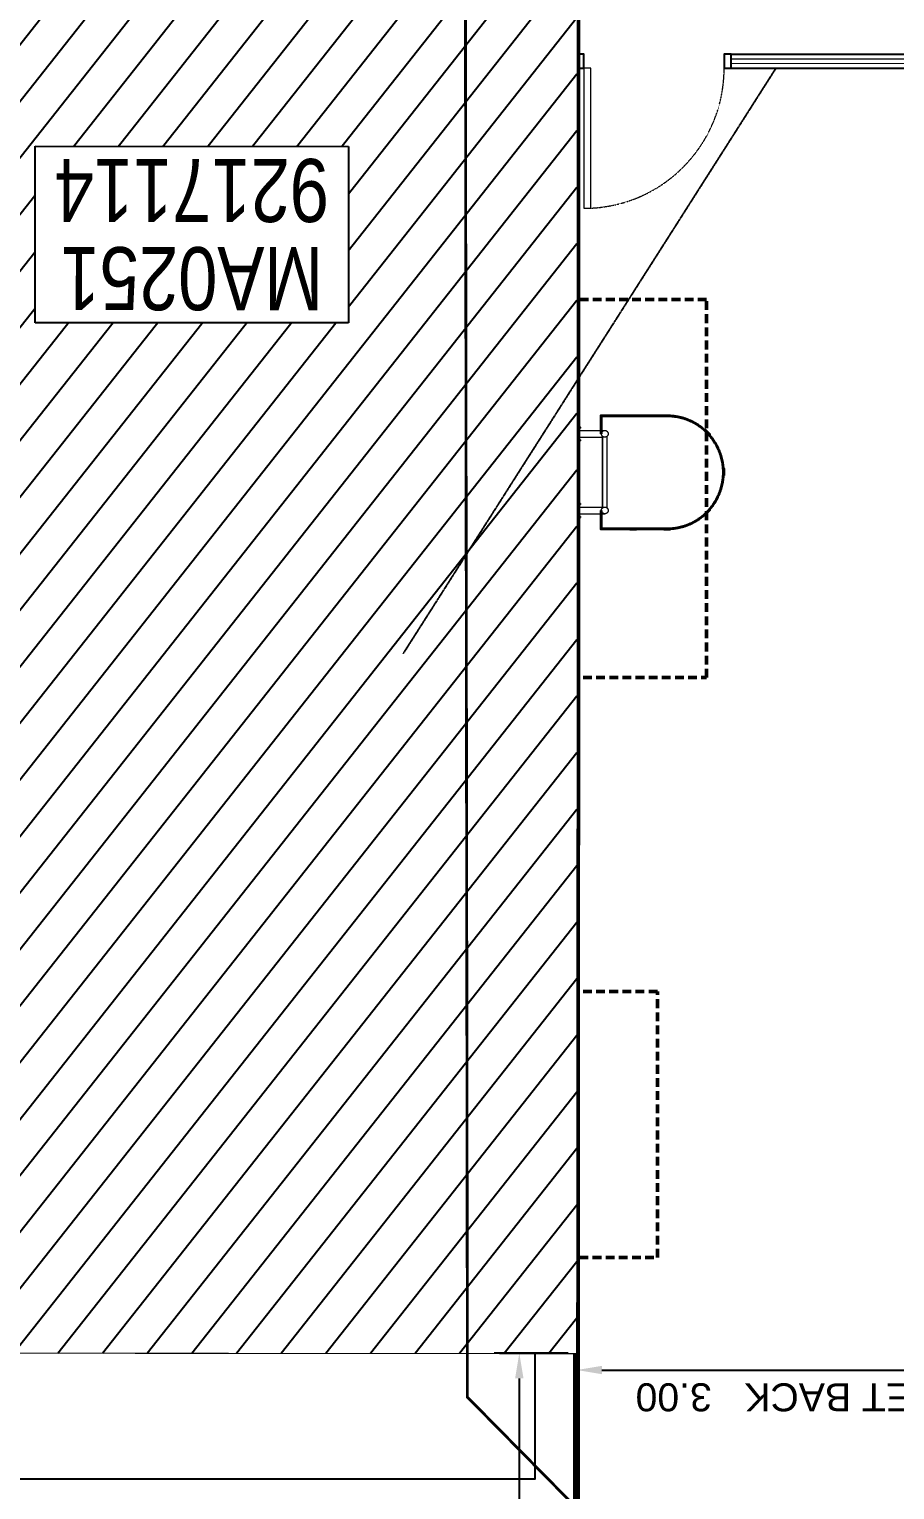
# Model space of a CAD drawing. Header units: centimetres. Extents: x -6122352 to 4157695, y -1694241 to 1947892.
# Drawn here: x 95150 to 101326, y -171514 to -161087 of the extents above; entities that cross this region are included whole.
import ezdxf
from ezdxf.xclip import XClip

# ---------------------------------------------------------------- set-up
doc = ezdxf.new("R2010")
doc.units = ezdxf.units.CM
doc.header["$MEASUREMENT"] = 0
doc.header["$XCLIPFRAME"] = 2
doc.header["$PDMODE"] = 66
doc.header["$PDSIZE"] = 100
for name, pattern in [('2. HG-ST XR COL 3A (5V 7V 9V 11V - GF (4M & 5D-E)$0$HIDDEN', [0.375, 0.25, -0.125]), ('23585-XR-AR-END-GROUND FLOOR$0$XR-END-GROUND FLOOR PLAN$0$HIDDEN2', [0.1875, 0.125, -0.0625]), ('AXIS2', [28.575, 19.05, -3.175, 3.175, -3.175]), ('DASHED2', [0.375, 0.25, -0.125]), ('HIDDEN', [0.375, 0.25, -0.125]), ('XR-AR-END-SETTING OUT PLAN$0$23261-XR-AR-SI-GF$0$HIDDEN', [0.375, 0.25, -0.125]), ('XR-AR-END-SETTING OUT PLAN$0$23585-XR-AR-END-GROUND FLOOR$0$23261-XR-AR-SI-GF$0$HIDDEN', [0.375, 0.25, -0.125]), ('XR-AR-END-SETTING OUT PLAN$0$23585-XR-AR-END-GROUND FLOOR$0$XR-END-GROUND FLOOR PLAN$0$HIDDEN2', [0.1875, 0.125, -0.0625]), ('XR-AR-END-SETTING OUT PLAN$0$23585-XR-AR-END-GROUND FLOOR$0$XR-END-GROUND FLOOR PLAN$0$xf_6a1$0$DASHED', [0.75, 0.5, -0.25]), ('XR-Master Plan MONTE CARLO$0$XREF-ROADS LAYOUT PLAN$0$PROPOSED INTERNAL ROAD - Option 01$0$Future road$0$DASHED2', [0.375, 0.25, -0.125])]:
    doc.linetypes.add(name, pattern=pattern)
for name, color, linetype in [('00-XREF', 7, 'Continuous'), ('23585-XR-AR-BOUNDARY WALLS AND SETBACKS$0$setback', 7, 'XR-AR-END-SETTING OUT PLAN$0$23261-XR-AR-SI-GF$0$HIDDEN'), ('@MI-REF LAYER', 7, 'Continuous'), ('B_TH_4', 7, 'Continuous'), ('G-HATCH-COL-WALL', 7, 'Continuous'), ('XR-AR-END-SETTING OUT PLAN$0$23585-XR-AR-END-GROUND FLOOR$0$A-Flor-Strs', 1, 'Continuous')]:
    doc.layers.add(name, color=color, linetype=linetype)
doc.layers.add('08-Compound Wall-3', color=5, linetype='Continuous', lineweight=25, true_color=0x0000ff)
for name, color, linetype, lineweight in [('23585-XR-AR-END-GROUND FLOOR$0$A-LOVR-PLAN', 251, 'Continuous', 9), ('@ Foundations', 4, 'DASHED2', 50), ('A-ANNO-TEXT', 3, 'Continuous', 25), ('A-FLOR-XREF', 7, 'Continuous', 9), ('A-GRID2', 224, 'AXIS2', 0), ('HARDWARE', 1, 'Continuous', 15), ('XR-AR-END-SETTING OUT PLAN$0$23585-XR-AR-END-GROUND FLOOR$0$A-EQUP-KITN-PLAN', 202, 'Continuous', 9), ('XR-AR-END-SETTING OUT PLAN$0$23585-XR-AR-END-GROUND FLOOR$0$A-FLOR-OVHD', 9, 'XR-AR-END-SETTING OUT PLAN$0$23585-XR-AR-END-GROUND FLOOR$0$23261-XR-AR-SI-GF$0$HIDDEN', 15), ('XR-AR-END-SETTING OUT PLAN$0$23585-XR-AR-END-GROUND FLOOR$0$A-GLAZ-SILL', 8, 'Continuous', 5), ('XR-AR-END-SETTING OUT PLAN$0$23585-XR-AR-END-GROUND FLOOR$0$A-GLAZ-WNDO', 232, 'Continuous', 9), ('XR-AR-END-SETTING OUT PLAN$0$23585-XR-AR-END-GROUND FLOOR$0$A-LOVR-PLAN', 111, 'Continuous', 9), ('XR-AR-END-SETTING OUT PLAN$0$23585-XR-AR-END-GROUND FLOOR$0$A-WALL', 7, 'Continuous', 30), ('XR-AR-END-SETTING OUT PLAN$0$23585-XR-AR-END-GROUND FLOOR$0$S-COLS', 51, 'Continuous', 40), ('XR-AR-END-SETTING OUT PLAN$0$23585-XR-AR-END-GROUND FLOOR$0$S-COLS-PATT', 8, 'Continuous', 5)]:
    doc.layers.add(name, color=color, linetype=linetype, lineweight=lineweight)
doc.styles.get("Standard").update_dxf_attribs({"font": 'arial.ttf'})
doc.styles.add('Xref group 33-41$0$Overall SOP Plan$0$LAC-609-NG10-1-XREF-GRID-125SC$0$GRID-DIM-NO', font='arial.ttf', dxfattribs={"width": 0.8})
doc.dimstyles.new('LEADER', dxfattribs={"dimtxt": 0.18, "dimasz": 0.25, "dimexe": 0.18, "dimexo": 0.0625, "dimgap": 0.09, "dimtad": 0, "dimtih": 1, "dimtoh": 1, "dimdec": 4, "dimzin": 0, "dimdsep": 46, "dimtxsty": 'Standard', "dimblk": 'DOT', "dimcen": 0.09, "dimadec": 0, "dimazin": 0, "dimtfac": 1, "dimtdec": 4, "dimtofl": 0, "dimtmove": 0, "dimatfit": 3, "dimldrblk": 'DOT', "dimfxl": 1, "dimtolj": 1, "dimtzin": 0, "dimarcsym": 0})
doc.dimstyles.get("Standard").update_dxf_attribs({"dimtxt": 5, "dimasz": 0.5, "dimexe": 0.18, "dimexo": 0.0625, "dimgap": 0.09, "dimtad": 0, "dimtih": 1, "dimtoh": 1, "dimdec": 0, "dimzin": 0, "dimdsep": 46, "dimtxsty": 'Standard', "dimcen": 0.09, "dimadec": 0, "dimazin": 0, "dimtfac": 1, "dimtdec": 0, "dimtofl": 0, "dimtmove": 0, "dimatfit": 3, "dimfxl": 1, "dimtolj": 1, "dimtzin": 0, "dimarcsym": 0})

# ---------------------------------------------------------------- blocks, each defined once
blk = doc.blocks.new('23585-XR-AR-BOUNDARY WALLS AND SETBACKS')
at = {"layer": '23585-XR-AR-BOUNDARY WALLS AND SETBACKS$0$setback', "ltscale": 40, "const_width": 0.05}
blk.add_lwpolyline([(496585.271, 2768853.879), (496570.894, 2768867.053), (496566.739, 2768862.519), (496562.686, 2768858.095), (496558.632, 2768853.671), (496554.579, 2768849.247), (496550.525, 2768844.824), (496546.371, 2768840.289), (496560.748, 2768827.116), (496564.903, 2768831.65), (496568.956, 2768836.074), (496573.009, 2768840.497), (496577.063, 2768844.921), (496581.116, 2768849.345), (496585.271, 2768853.879)], dxfattribs=at)
blk = doc.blocks.new('A$C9d9485f6')
at = {"layer": 'A-ANNO-TEXT', "rotation": 312.4881850805905}
blk.add_blockref('23585-XR-AR-BOUNDARY WALLS AND SETBACKS', (-2377088.535, -1504219.252), dxfattribs=at)
blk = doc.blocks.new('XR-AR-END-SETTING OUT PLAN$0$23585-XR-AR-END-GROUND FLOOR$0$XR-END-GROUND FLOOR PLAN$0$A$C69996ABC')
at = {"layer": 'XR-AR-END-SETTING OUT PLAN$0$23585-XR-AR-END-GROUND FLOOR$0$A-GLAZ-SILL'}
blk.add_line((0.25, 1), (0.25, 0.1), dxfattribs=at)
at = {"layer": 'XR-AR-END-SETTING OUT PLAN$0$23585-XR-AR-END-GROUND FLOOR$0$A-GLAZ-WNDO'}
for p, q in [((0, 1), (0, 0.95)), ((0.25, 1), (0, 1)), ((0, 0.95), (0.15, 0.95)), ((0, 0.95), (0, 0.15)), ((0.15, 0.95), (0.15, 1)), ((0.15, 1), (0.15, 0.1)), ((0.15, 0.15), (0, 0.15)), ((0, 0.1), (0, 0.15)), ((0.15, 0.1), (0.15, 0.15)), ((0.25, 0.1), (0, 0.1))]:
    blk.add_line(p, q, dxfattribs=at)
blk.add_lwpolyline([(0, 0.95), (0, 0.15), (0.05, 0.15), (0.05, 0.95)], close=True, dxfattribs=at)
blk.add_lwpolyline([(0.05, 0.1), (0, 0.1)], dxfattribs=at)
blk = doc.blocks.new('XR-AR-END-SETTING OUT PLAN$0$23585-XR-AR-END-GROUND FLOOR$0$XR-END-GROUND FLOOR PLAN$0$A$C45491A9B')
blk.add_lwpolyline([(-50, 0), (0, 0), (0, 1000), (-50, 1000)], close=True)
at = {"color": 8, "linetype": 'XR-AR-END-SETTING OUT PLAN$0$23585-XR-AR-END-GROUND FLOOR$0$XR-END-GROUND FLOOR PLAN$0$HIDDEN2'}
blk.add_arc((0, 0), 1000, 90, 180, dxfattribs=at)
blk = doc.blocks.new('XR-AR-END-SETTING OUT PLAN$0$23585-XR-AR-END-GROUND FLOOR$0$A$C75a8815d')
at = {"layer": 'XR-AR-END-SETTING OUT PLAN$0$23585-XR-AR-END-GROUND FLOOR$0$S-COLS', "color": 252, "lineweight": 30}
for points in [[(0, 13140), (0, 12140), (250, 12140), (250, 13140)], [(0, 8600), (0, 7600), (250, 7600), (250, 8600)]]:
    blk.add_lwpolyline(points, close=True, dxfattribs=at)
blk = doc.blocks.new('23585-XR-AR-END-GROUND FLOOR$0$XR-END-GROUND FLOOR PLAN$0$A$C45491A9B')
blk.add_lwpolyline([(-50, 0), (0, 0), (0, 1000), (-50, 1000)], close=True)
at = {"color": 8, "linetype": '23585-XR-AR-END-GROUND FLOOR$0$XR-END-GROUND FLOOR PLAN$0$HIDDEN2'}
blk.add_arc((0, 0), 1000, 90, 180, dxfattribs=at)
blk = doc.blocks.new('XR-AR-END-SETTING OUT PLAN')
at = {"layer": '08-Compound Wall-3'}
for p, q in [((1900, 10600), (-523, 10600)), ((1900, 10500), (-523, 10500))]:
    blk.add_line(p, q, dxfattribs=at)
for points in [[(1950, 10600), (1900, 10600), (1900, 10500), (1950, 10500)], [(3000, 10600), (2950, 10600), (2950, 10500), (3000, 10500)]]:
    blk.add_lwpolyline(points, close=True, dxfattribs=at)
at = {"layer": '23585-XR-AR-END-GROUND FLOOR$0$A-LOVR-PLAN'}
blk.add_lwpolyline([(1900, 10535), (1900, 10565), (-523, 10565), (-523, 10535)], close=True, dxfattribs=at)
blk.add_lwpolyline([(1900, 10600), (1900, 10500)], dxfattribs=at)
at = {"layer": 'XR-AR-END-SETTING OUT PLAN$0$23585-XR-AR-END-GROUND FLOOR$0$A-EQUP-KITN-PLAN', "color": 8}
for p, q in [((3650, 14100), (5250, 14100)), ((3650, 13850), (3650, 14100)), ((5250, 13850), (5250, 14100)), ((3650, 13750), (5250, 13750)), ((3850, 11100), (3850, 13150)), ((5650, 13150), (3850, 13150)), ((5650, 11100), (3850, 11100))]:
    blk.add_line(p, q, dxfattribs=at)
at = {"layer": 'XR-AR-END-SETTING OUT PLAN$0$23585-XR-AR-END-GROUND FLOOR$0$A-EQUP-KITN-PLAN', "color": 8, "linetype": 'XR-AR-END-SETTING OUT PLAN$0$23585-XR-AR-END-GROUND FLOOR$0$XR-END-GROUND FLOOR PLAN$0$xf_6a1$0$DASHED'}
for p, q in [((3650, 12900), (3650, 13850)), ((3250, 12900), (3650, 12900)), ((5650, 10900), (3850, 10900))]:
    blk.add_line(p, q, dxfattribs=at)
at = {"layer": 'XR-AR-END-SETTING OUT PLAN$0$23585-XR-AR-END-GROUND FLOOR$0$A-FLOR-OVHD', "color": 8, "ltscale": 5}
for p, q in [((5250, 13850), (3650, 13850)), ((5250, 13750), (3650, 13750)), ((5650, 12950), (5650, 11300)), ((5750, 12950), (5750, 11300)), ((3750, 11000), (3250, 10500)), ((3250, 11000), (3750, 10500))]:
    blk.add_line(p, q, dxfattribs=at)
at = {"layer": 'XR-AR-END-SETTING OUT PLAN$0$23585-XR-AR-END-GROUND FLOOR$0$A-Flor-Strs', "color": 8}
for points in [[(3000, 19773), (3000, 20973), (9090, 20973)], [(3300, 19773), (3300, 20673), (9090, 20673)]]:
    blk.add_lwpolyline(points, dxfattribs=at)
at = {"layer": 'XR-AR-END-SETTING OUT PLAN$0$23585-XR-AR-END-GROUND FLOOR$0$A-GLAZ-SILL', "color": 252}
blk.add_line((3550, 19523), (8750, 19523), dxfattribs=at)
at = {"layer": 'XR-AR-END-SETTING OUT PLAN$0$23585-XR-AR-END-GROUND FLOOR$0$A-GLAZ-SILL', "color": 8}
blk.add_line((3250, 17540), (3250, 14850), dxfattribs=at)
at = {"layer": 'XR-AR-END-SETTING OUT PLAN$0$23585-XR-AR-END-GROUND FLOOR$0$A-GLAZ-WNDO', "color": 252}
for p, q in [((6150, 19773), (3550, 19773)), ((3550, 19773), (3550, 19523)), ((3600, 19623), (3600, 19773)), ((4840, 19773), (4840, 19623)), ((4890, 19623), (4890, 19773)), ((6150, 19773), (8750, 19773)), ((3550, 19623), (6150, 19623)), ((8750, 19623), (6150, 19623))]:
    blk.add_line(p, q, dxfattribs=at)
at = {"layer": 'XR-AR-END-SETTING OUT PLAN$0$23585-XR-AR-END-GROUND FLOOR$0$A-GLAZ-WNDO', "color": 8}
for p, q in [((3000, 17540), (3000, 14850)), ((3000, 17540), (3250, 17540)), ((3150, 14850), (3150, 17540)), ((3000, 17490), (3150, 17490)), ((3150, 16727), (3000, 16727)), ((3150, 16677), (3000, 16677)), ((3150, 15777), (3000, 15777)), ((3150, 15727), (3000, 15727)), ((3150, 14900), (3000, 14900)), ((3000, 14850), (3250, 14850))]:
    blk.add_line(p, q, dxfattribs=at)
at = {"layer": 'XR-AR-END-SETTING OUT PLAN$0$23585-XR-AR-END-GROUND FLOOR$0$A-GLAZ-WNDO', "color": 252}
blk.add_lwpolyline([(4840, 19723), (3600, 19723)], dxfattribs=at)
for points in [[(4780, 19563), (4860, 19563), (4860, 19613), (4780, 19613)], [(6070, 19563), (4860, 19563), (4860, 19613), (6070, 19613)], [(6150, 19563), (6070, 19563), (6070, 19613), (6150, 19613)], [(6150, 19563), (6230, 19563), (6230, 19613), (6150, 19613)], [(6230, 19563), (7440, 19563), (7440, 19613), (6230, 19613)]]:
    blk.add_lwpolyline(points, close=True, dxfattribs=at)
at = {"layer": 'XR-AR-END-SETTING OUT PLAN$0$23585-XR-AR-END-GROUND FLOOR$0$A-GLAZ-WNDO', "color": 8}
for points in [[(3050, 17490), (3050, 16727)], [(3050, 16677), (3050, 15777)], [(3050, 15727), (3050, 14900)]]:
    blk.add_lwpolyline(points, dxfattribs=at)
at = {"layer": 'XR-AR-END-SETTING OUT PLAN$0$23585-XR-AR-END-GROUND FLOOR$0$A-LOVR-PLAN', "color": 8}
for points in [[(1950, 10600), (1900, 10600), (1900, 10500), (1950, 10500)], [(3000, 10600), (2950, 10600), (2950, 10500), (3000, 10500)]]:
    blk.add_lwpolyline(points, close=True, dxfattribs=at)
blk.add_lwpolyline([(1900, 10600), (1900, 10500)], dxfattribs=at)
at = {"layer": 'XR-AR-END-SETTING OUT PLAN$0$23585-XR-AR-END-GROUND FLOOR$0$A-WALL', "color": 8}
for points in [[(3550, 19773), (3550, 19523), (3250, 19523), (3250, 17540), (3000, 17540), (3000, 19773)], [(3000, 12900), (3250, 12900), (3250, 13750), (3250, 14850), (3000, 14850)], [(3650, 13750), (3250, 13750), (3250, 13850), (3650, 13850)], [(5250, 13750), (5250, 13850), (5750, 13850), (5750, 12950), (5650, 12950), (5650, 13750)], [(5650, 10500), (5750, 10500), (5750, 11300), (5650, 11300)]]:
    blk.add_lwpolyline(points, close=True, dxfattribs=at)
for points in [[(3850, 10500), (5750, 10500), (5750, 10250), (4790, 10250), (4790, 10150), (4540, 10150), (4540, 10250), (3000, 10250), (3000, 12000), (3250, 12000), (3250, 11100), (3850, 11100), (3850, 10500)], [(3750, 10700), (3750, 11000), (3450, 11000), (3250, 11000), (3250, 10500), (3750, 10500), (3750, 10700)]]:
    blk.add_lwpolyline(points, dxfattribs=at)
at = {"color": 8, "xscale": 1000.000000000001, "yscale": 1000.000000000001, "zscale": 1000.000000000001}
blk.add_blockref('XR-AR-END-SETTING OUT PLAN$0$23585-XR-AR-END-GROUND FLOOR$0$XR-END-GROUND FLOOR PLAN$0$A$C69996ABC', (3000, 11900), dxfattribs=at)
at = {"layer": '23585-XR-AR-END-GROUND FLOOR$0$A-LOVR-PLAN'}
blk.add_blockref('23585-XR-AR-END-GROUND FLOOR$0$XR-END-GROUND FLOOR PLAN$0$A$C45491A9B', (2950, 10600), dxfattribs=at)
at = {"layer": 'XR-AR-END-SETTING OUT PLAN$0$23585-XR-AR-END-GROUND FLOOR$0$A-LOVR-PLAN', "color": 8}
blk.add_blockref('XR-AR-END-SETTING OUT PLAN$0$23585-XR-AR-END-GROUND FLOOR$0$XR-END-GROUND FLOOR PLAN$0$A$C45491A9B', (2950, 10600), dxfattribs=at)
at = {"layer": 'XR-AR-END-SETTING OUT PLAN$0$23585-XR-AR-END-GROUND FLOOR$0$S-COLS-PATT', "color": 8}
blk.add_blockref('XR-AR-END-SETTING OUT PLAN$0$23585-XR-AR-END-GROUND FLOOR$0$A$C75a8815d', (3000, 5500), dxfattribs=at)
blk = doc.blocks.new('A$Cbc1183fc')
at = {"layer": 'HARDWARE', "linetype": 'XR-Master Plan MONTE CARLO$0$XREF-ROADS LAYOUT PLAN$0$PROPOSED INTERNAL ROAD - Option 01$0$Future road$0$DASHED2', "ltscale": 0.1}
blk.add_hatch(color=251, dxfattribs=at).paths.add_polyline_path([(3, 4), (1, 4), (1, 14), (3, 14)])
at = {"layer": 'A-GRID2', "color": 251, "linetype": 'XR-Master Plan MONTE CARLO$0$XREF-ROADS LAYOUT PLAN$0$PROPOSED INTERNAL ROAD - Option 01$0$Future road$0$DASHED2', "ltscale": 0.5}
blk.add_line((-47, 9), (107, 9), dxfattribs=at)
at = {"layer": 'HARDWARE', "color": 7, "ltscale": 0.1}
for p, q in [((-44, 13), (-45, 12)), ((-45, 6), (-45, 12)), ((-45, 6), (-44, 6)), ((-44, 13), (-44, 6)), ((-44, 13), (-42, 13)), ((-44, 6), (-42, 6)), ((-40, 14), (-42, 13)), ((-42, 6), (-42, 13)), ((-40, 4), (-42, 6)), ((-41, 13), (-39, 13)), ((-41, 5), (-39, 5)), ((-40, 4), (-40, 14)), ((-39, 14), (-40, 14)), ((-39, 4), (-40, 4)), ((-39, 17), (-38, 19)), ((-39, 17), (-39, 1)), ((-39, 1), (-38, 0)), ((-32, 19), (-38, 19)), ((-32, 14), (-38, 14)), ((-32, 5), (-38, 5)), ((-31, 17), (-32, 19)), ((-31, 1), (-32, 0)), ((-31, 20), (-31, -1)), ((-29, 20), (-31, 20)), ((-29, 20), (-29, -1)), ((-32, 0), (-38, 0)), ((-29, -1), (-31, -1))]:
    blk.add_line(p, q, dxfattribs=at)
at = {"layer": 'HARDWARE', "color": 251, "linetype": 'XR-Master Plan MONTE CARLO$0$XREF-ROADS LAYOUT PLAN$0$PROPOSED INTERNAL ROAD - Option 01$0$Future road$0$DASHED2', "ltscale": 0.1}
for p, q in [((73, 14), (-29, 14)), ((-29, 13), (1, 13)), ((-29, 5), (1, 5)), ((73, 4), (-29, 4)), ((1, 14), (1, 4)), ((73, 4), (73, 14)), ((78, 13), (73, 13)), ((78, 5), (73, 5)), ((87, 15), (78, 14)), ((78, 14), (78, 4)), ((78, 12), (78, 14)), ((80, 12), (78, 12)), ((80, 10), (78, 11)), ((90, 4), (78, 4)), ((87, 15), (87, 15)), ((89, 15), (87, 15)), ((90, 6), (87, 6)), ((88, 14), (88, 15)), ((91, 12), (88, 12)), ((92, 10), (88, 10)), ((89, 7), (88, 5)), ((88, 6), (89, 7)), ((89, 5), (88, 6)), ((92, 15), (89, 15)), ((89, 7), (89, 6)), ((89, 6), (89, 5)), ((92, 13), (91, 12)), ((93, 14), (92, 15)), ((93, 14), (92, 15)), ((92, 15), (92, 15)), ((93, 15), (92, 15)), ((94, 13), (92, 13)), ((93, 9), (92, 10)), ((96, 15), (93, 15)), ((94, 9), (93, 9)), ((93, 8), (93, 5)), ((95, 13), (94, 13)), ((95, 8), (94, 9)), ((94, 4), (95, 5)), ((100, 4), (94, 4)), ((94, 4), (94, 4)), ((96, 14), (95, 13)), ((96, 7), (95, 8)), ((95, 5), (96, 6)), ((96, 14), (96, 15)), ((96, 4), (96, 14)), ((100, 14), (96, 14)), ((96, 6), (96, 7)), ((100, 14), (100, 4)), ((100, 14), (101, 13)), ((101, 6), (100, 4)), ((101, 13), (101, 6))]:
    blk.add_line(p, q, dxfattribs=at)
at = {"layer": 'HARDWARE', "color": 7, "ltscale": 0.1}
for centre, radius, start, end in [((-35, 16), 4.15, 145.5615, 214.4385), ((-24, 9), 15.5, 162.383, 197.617), ((-35, 2), 4.15, 145.5615, 214.4385), ((-35, 16), 4.15, 325.5615, 34.4385), ((-46, 9), 15.5, 342.383, 17.617), ((-35, 2), 4.15, 325.5615, 34.4385)]:
    blk.add_arc(centre, radius, start, end, dxfattribs=at)
at = {"layer": 'HARDWARE', "color": 251, "linetype": 'XR-Master Plan MONTE CARLO$0$XREF-ROADS LAYOUT PLAN$0$PROPOSED INTERNAL ROAD - Option 01$0$Future road$0$DASHED2', "ltscale": 0.1}
for centre, radius, start, end in [((73, 13), 0.383, 180, 270), ((73, 5), 0.383, 90, 180), ((79, 11), 0.618, 278.5979, 81.4021), ((88, 21), 6.36, 263.7924, 281.5073), ((87, 15), 0.126, 272.6498, 352.6498), ((88, 11), 0.945, 107.8518, 263.8748), ((89, 15), 0.126, 205.9099, 272.6498), ((91, 16), 12.5, 267, 281.2993), ((90, 18), 5.03, 306.6493, 319.7369), ((92, 6), 2.05, 302.0331, 51.9669), ((103, 6), 10.5, 167.798, 186.202)]:
    blk.add_arc(centre, radius, start, end, dxfattribs=at)
blk = doc.blocks.new('A$Ce8294b64')
at = {"layer": 'G-HATCH-COL-WALL'}
h = blk.add_hatch(dxfattribs=at)
h.set_pattern_fill('ANSI31', color=1, angle=-180)
h.set_pattern_definition([(225, (514377.98569, 2792684.2586), (0.0883883476483, -0.0883883476483), [])])
h.paths.add_polyline_path([(182, 206), (182, 202), (132, 202), (132, 206)])
h = blk.add_hatch(dxfattribs=at)
h.set_pattern_fill('ANSI31', color=1, angle=-180)
h.set_pattern_definition([(225, (87727.86581, 154293.15586), (0.08838834765, -0.08838834765), [])])
h.paths.add_polyline_path([(426, 202), (426, 206), (376, 206), (376, 202)])
h = blk.add_hatch(dxfattribs=at)
h.set_pattern_fill('ANSI31', color=1, angle=-135)
h.set_pattern_definition([(270, (-1611104.54312, 2338274.30322), (0.125, -6e-16), [])])
h.paths.add_polyline_path([(-116, 102), (-113, 100), (-148, 64), (-151, 67)])
h = blk.add_hatch(dxfattribs=at)
h.set_pattern_fill('ANSI31', color=1, angle=-90)
h.set_pattern_definition([(315, (-2792731.5073, 514016.45575), (0.0883883476483, 0.0883883476483), [])])
h.paths.add_polyline_path([(-253, -180), (-249, -180), (-249, -230), (-253, -230)])
h = blk.add_hatch(dxfattribs=at)
h.set_pattern_fill('ANSI31', color=1, angle=-45)
h.set_pattern_definition([(360, (-2338322.85193, -1611465.07803), (8e-17, 0.125), [])])
h.paths.add_polyline_path([(-151, -476), (-148, -473), (-113, -509), (-116, -511)])
h = blk.add_hatch(dxfattribs=at)
h.set_pattern_fill('ANSI31', color=1)
h.set_pattern_definition([(45, (-514065.00446, -2793090.97261), (-0.0883883476483, 0.0883883476483), [])])
h.paths.add_polyline_path([(131, -612), (131, -608), (181, -608), (181, -612)])
h = blk.add_hatch(dxfattribs=at)
h.set_pattern_fill('ANSI31', color=1, angle=-180)
h.set_pattern_definition([(225, (87727.86581, 154295.45586), (0.08838834765, -0.08838834765), [])])
h.paths.add_polyline_path([(426, -608), (426, -612), (376, -612), (376, -608)])
at = {"color": 1}
for p, q in [((586, 52), (586, -461)), ((626, 93), (602, 93)), ((619, 52), (619, -461)), ((791, 45), (619, 45)), ((626, 69), (632, 69)), ((791, 93), (632, 93)), ((626, -502), (602, -502)), ((791, -454), (619, -454)), ((626, -478), (632, -478)), ((791, -502), (632, -502))]:
    blk.add_line(p, q, dxfattribs=at)
for points in [[(182, 206), (182, 202), (132, 202), (132, 206)], [(426, 206), (426, 202), (376, 202), (376, 206)], [(-116, 102), (-113, 100), (-148, 64), (-151, 67)], [(-253, -180), (-249, -180), (-249, -230), (-253, -230)], [(-151, -476), (-148, -473), (-113, -509), (-116, -511)], [(131, -612), (131, -608), (181, -608), (181, -612)], [(426, -612), (426, -608), (376, -608), (376, -612)]]:
    blk.add_lwpolyline(points, close=True, dxfattribs=at)
for centre in [(602, 69), (602, -478)]:
    blk.add_circle(centre, 24, dxfattribs=at)
at = {"layer": '00-XREF', "color": 1, "flags": 128}
for points in [[(632, 69), (632, 202), (424, 202), (157, 202, 1), (157, -608), (425, -608), (632, -608), (632, -478)], [(626, 69), (626, 196), (421, 196), (157, 196, 1), (157, -602), (421, -602), (626, -602), (626, -478)]]:
    blk.add_lwpolyline(points, format="xyb", dxfattribs=at)
at = {"layer": '00-XREF', "color": 1}
for points in [[(801, 4), (801, 135), (791, 135), (791, 4)], [(801, -544), (801, -413), (791, -413), (791, -544)]]:
    blk.add_lwpolyline(points, close=True, dxfattribs=at)
at = {"color": 1, "xscale": -1, "rotation": 180}
for p in [(820, 126), (820, 33), (820, -422), (820, -513)]:
    blk.add_blockref('A$Cbc1183fc', p, dxfattribs=at)
blk = doc.blocks.new('A$Cbed221a8')
at = {"linetype": 'HIDDEN'}
for points in [[(1628, 13299), (1630, 13299), (1630, 13289), (1628, 13289)], [(1628, 13207), (1630, 13207), (1630, 13197), (1628, 13197)], [(1628, 12751), (1630, 12751), (1630, 12741), (1628, 12741)], [(1628, 12660), (1630, 12660), (1630, 12650), (1628, 12650)]]:
    blk.add_hatch(color=1, dxfattribs=at).paths.add_polyline_path(points)
at = {"color": 1, "linetype": 'HIDDEN'}
for p, q in [((1678, 13294), (1524, 13294)), ((1530, 13298), (1532, 13299)), ((1530, 13291), (1530, 13298)), ((1532, 13289), (1530, 13291)), ((1532, 13289), (1532, 13299)), ((1532, 13299), (1537, 13299)), ((1532, 13289), (1535, 13289)), ((1535, 13299), (1535, 13289)), ((1536, 13299), (1535, 13298)), ((1535, 13298), (1535, 13297)), ((1535, 13297), (1536, 13295)), ((1535, 13289), (1536, 13290)), ((1535, 13289), (1535, 13288)), ((1535, 13288), (1538, 13288)), ((1537, 13299), (1536, 13299)), ((1536, 13295), (1537, 13294)), ((1536, 13290), (1537, 13291)), ((1537, 13300), (1537, 13299)), ((1537, 13294), (1538, 13294)), ((1537, 13291), (1539, 13291)), ((1538, 13295), (1538, 13299)), ((1538, 13294), (1539, 13293)), ((1538, 13289), (1539, 13288)), ((1538, 13289), (1539, 13288)), ((1538, 13288), (1539, 13288)), ((1539, 13293), (1543, 13293)), ((1539, 13291), (1540, 13291)), ((1539, 13288), (1542, 13289)), ((1539, 13288), (1539, 13288)), ((1540, 13291), (1543, 13291)), ((1541, 13300), (1553, 13299)), ((1541, 13297), (1544, 13297)), ((1542, 13296), (1543, 13299)), ((1542, 13297), (1543, 13298)), ((1542, 13297), (1542, 13297)), ((1543, 13297), (1542, 13297)), ((1542, 13289), (1544, 13288)), ((1543, 13298), (1543, 13297)), ((1543, 13290), (1543, 13288)), ((1544, 13289), (1553, 13289)), ((1544, 13289), (1544, 13288)), ((1551, 13293), (1553, 13293)), ((1551, 13292), (1553, 13292)), ((1553, 13289), (1553, 13299)), ((1553, 13298), (1558, 13298)), ((1553, 13292), (1553, 13289)), ((1553, 13290), (1558, 13290)), ((1558, 13299), (1660, 13299)), ((1558, 13299), (1558, 13289)), ((1558, 13289), (1660, 13289)), ((1630, 13289), (1630, 13299)), ((1660, 13298), (1630, 13298)), ((1660, 13290), (1630, 13290)), ((1660, 13284), (1660, 13305)), ((1660, 13305), (1662, 13305)), ((1660, 13284), (1662, 13284)), ((1662, 13284), (1662, 13305)), ((1662, 13302), (1663, 13304)), ((1662, 13286), (1663, 13285)), ((1663, 13304), (1669, 13304)), ((1663, 13299), (1669, 13299)), ((1663, 13289), (1669, 13289)), ((1663, 13285), (1669, 13285)), ((1670, 13302), (1669, 13304)), ((1670, 13286), (1669, 13285)), ((1670, 13286), (1670, 13302)), ((1670, 13299), (1671, 13299)), ((1672, 13298), (1670, 13298)), ((1672, 13290), (1670, 13290)), ((1670, 13289), (1671, 13289)), ((1671, 13299), (1671, 13289)), ((1671, 13299), (1673, 13298)), ((1671, 13289), (1673, 13291)), ((1673, 13298), (1673, 13291)), ((1675, 13298), (1673, 13298)), ((1675, 13291), (1673, 13291)), ((1675, 13291), (1675, 13298)), ((1676, 13297), (1675, 13298)), ((1675, 13291), (1676, 13291)), ((1676, 13297), (1676, 13291)), ((1678, 13202), (1524, 13202)), ((1530, 13205), (1532, 13207)), ((1530, 13198), (1530, 13205)), ((1532, 13197), (1530, 13198)), ((1532, 13197), (1532, 13207)), ((1532, 13207), (1537, 13207)), ((1532, 13197), (1535, 13197)), ((1535, 13207), (1535, 13197)), ((1536, 13206), (1535, 13205)), ((1535, 13205), (1535, 13204)), ((1535, 13204), (1536, 13203)), ((1535, 13197), (1536, 13198)), ((1535, 13197), (1535, 13196)), ((1535, 13196), (1538, 13196)), ((1537, 13207), (1536, 13206)), ((1536, 13203), (1537, 13202)), ((1536, 13198), (1537, 13198)), ((1537, 13207), (1537, 13207)), ((1537, 13202), (1538, 13202)), ((1537, 13198), (1539, 13199)), ((1538, 13203), (1538, 13206)), ((1538, 13202), (1539, 13201)), ((1538, 13197), (1539, 13196)), ((1538, 13197), (1539, 13196)), ((1538, 13196), (1539, 13196)), ((1539, 13201), (1543, 13201)), ((1539, 13199), (1540, 13199)), ((1539, 13196), (1542, 13196)), ((1539, 13196), (1539, 13196)), ((1540, 13199), (1543, 13199)), ((1541, 13207), (1553, 13207)), ((1541, 13205), (1544, 13205)), ((1542, 13204), (1543, 13206)), ((1542, 13205), (1543, 13206)), ((1542, 13204), (1542, 13205)), ((1543, 13205), (1542, 13204)), ((1542, 13196), (1544, 13196)), ((1543, 13206), (1543, 13205)), ((1543, 13197), (1543, 13196)), ((1544, 13196), (1553, 13197)), ((1544, 13196), (1544, 13196)), ((1551, 13201), (1553, 13201)), ((1551, 13199), (1553, 13200)), ((1553, 13197), (1553, 13207)), ((1553, 13206), (1558, 13206)), ((1553, 13200), (1553, 13197)), ((1553, 13198), (1558, 13198)), ((1558, 13207), (1660, 13207)), ((1558, 13207), (1558, 13197)), ((1558, 13197), (1660, 13197)), ((1630, 13197), (1630, 13207)), ((1660, 13206), (1630, 13206)), ((1660, 13198), (1630, 13198)), ((1660, 13191), (1660, 13212)), ((1660, 13212), (1662, 13212)), ((1660, 13191), (1662, 13191)), ((1662, 13191), (1662, 13212)), ((1662, 13210), (1663, 13211)), ((1662, 13194), (1663, 13192)), ((1663, 13211), (1669, 13211)), ((1663, 13207), (1669, 13207)), ((1663, 13197), (1669, 13197)), ((1663, 13192), (1669, 13192)), ((1670, 13210), (1669, 13211)), ((1670, 13194), (1669, 13192)), ((1670, 13194), (1670, 13210)), ((1670, 13207), (1671, 13207)), ((1672, 13206), (1670, 13206)), ((1672, 13198), (1670, 13198)), ((1670, 13197), (1671, 13197)), ((1671, 13207), (1671, 13197)), ((1671, 13207), (1673, 13205)), ((1671, 13197), (1673, 13198)), ((1673, 13205), (1673, 13198)), ((1675, 13205), (1673, 13205)), ((1675, 13198), (1673, 13198)), ((1675, 13198), (1675, 13205)), ((1676, 13205), (1675, 13205)), ((1675, 13198), (1676, 13199)), ((1676, 13205), (1676, 13199)), ((1530, 12750), (1531, 12751)), ((1530, 12743), (1530, 12750)), ((1531, 12741), (1530, 12743)), ((1531, 12741), (1531, 12751)), ((1531, 12751), (1536, 12751)), ((1531, 12741), (1535, 12741)), ((1535, 12751), (1535, 12741)), ((1536, 12751), (1535, 12750)), ((1535, 12750), (1535, 12749)), ((1535, 12749), (1536, 12747)), ((1535, 12741), (1536, 12742)), ((1535, 12741), (1535, 12740)), ((1535, 12740), (1538, 12740)), ((1537, 12751), (1536, 12751)), ((1536, 12747), (1537, 12746)), ((1536, 12742), (1537, 12743)), ((1537, 12752), (1537, 12751)), ((1537, 12746), (1538, 12746)), ((1537, 12743), (1539, 12743)), ((1538, 12747), (1538, 12751)), ((1538, 12746), (1539, 12746)), ((1538, 12741), (1538, 12740)), ((1538, 12741), (1539, 12741)), ((1539, 12741), (1538, 12740)), ((1538, 12740), (1538, 12740)), ((1539, 12746), (1543, 12745)), ((1539, 12743), (1540, 12743)), ((1539, 12741), (1541, 12741)), ((1540, 12743), (1543, 12743)), ((1541, 12752), (1553, 12751)), ((1541, 12749), (1542, 12750)), ((1541, 12749), (1544, 12749)), ((1542, 12749), (1541, 12749)), ((1542, 12748), (1542, 12751)), ((1542, 12750), (1543, 12749)), ((1543, 12749), (1542, 12749)), ((1542, 12742), (1543, 12740)), ((1542, 12741), (1543, 12740)), ((1544, 12741), (1543, 12740)), ((1544, 12741), (1553, 12741)), ((1551, 12745), (1553, 12745)), ((1551, 12744), (1553, 12744)), ((1553, 12741), (1553, 12751)), ((1553, 12750), (1558, 12750)), ((1553, 12744), (1553, 12741)), ((1553, 12742), (1558, 12742)), ((1558, 12751), (1660, 12751)), ((1558, 12751), (1558, 12741)), ((1558, 12741), (1660, 12741)), ((1630, 12741), (1630, 12751)), ((1660, 12750), (1630, 12750)), ((1660, 12742), (1630, 12742)), ((1660, 12736), (1660, 12757)), ((1660, 12757), (1662, 12757)), ((1660, 12736), (1662, 12736)), ((1662, 12736), (1662, 12757)), ((1662, 12754), (1663, 12756)), ((1662, 12738), (1663, 12737)), ((1663, 12756), (1669, 12756)), ((1663, 12751), (1669, 12751)), ((1663, 12742), (1669, 12742)), ((1663, 12737), (1669, 12737)), ((1670, 12754), (1669, 12756)), ((1670, 12738), (1669, 12737)), ((1670, 12738), (1670, 12754)), ((1670, 12751), (1671, 12751)), ((1672, 12750), (1670, 12750)), ((1672, 12742), (1670, 12742)), ((1670, 12741), (1671, 12741)), ((1671, 12751), (1671, 12741)), ((1671, 12751), (1673, 12750)), ((1671, 12741), (1673, 12743)), ((1673, 12750), (1673, 12743)), ((1675, 12750), (1673, 12750)), ((1675, 12743), (1673, 12743)), ((1675, 12743), (1675, 12750)), ((1676, 12749), (1675, 12750)), ((1675, 12743), (1676, 12743)), ((1676, 12749), (1676, 12743)), ((1678, 12655), (1524, 12655)), ((1530, 12659), (1532, 12660)), ((1530, 12652), (1530, 12659)), ((1532, 12650), (1530, 12652)), ((1532, 12650), (1532, 12660)), ((1532, 12660), (1537, 12660)), ((1532, 12650), (1535, 12650)), ((1535, 12660), (1535, 12650)), ((1536, 12660), (1535, 12659)), ((1535, 12659), (1535, 12658)), ((1535, 12658), (1536, 12656)), ((1535, 12650), (1536, 12651)), ((1535, 12650), (1535, 12649)), ((1535, 12649), (1538, 12649)), ((1537, 12660), (1536, 12660)), ((1536, 12656), (1537, 12655)), ((1536, 12651), (1537, 12652)), ((1537, 12661), (1537, 12660)), ((1537, 12655), (1538, 12655)), ((1537, 12652), (1539, 12652)), ((1538, 12656), (1538, 12660)), ((1538, 12655), (1539, 12655)), ((1538, 12650), (1539, 12649)), ((1538, 12650), (1539, 12649)), ((1538, 12649), (1539, 12649)), ((1539, 12655), (1543, 12654)), ((1539, 12652), (1540, 12652)), ((1539, 12649), (1542, 12650)), ((1539, 12649), (1539, 12649)), ((1540, 12652), (1543, 12652)), ((1541, 12661), (1553, 12660)), ((1541, 12658), (1544, 12658)), ((1542, 12657), (1543, 12660)), ((1542, 12658), (1543, 12659)), ((1542, 12658), (1542, 12658)), ((1543, 12658), (1542, 12658)), ((1542, 12650), (1544, 12649)), ((1543, 12659), (1543, 12658)), ((1543, 12651), (1543, 12649)), ((1544, 12650), (1553, 12650)), ((1544, 12650), (1544, 12649)), ((1551, 12654), (1553, 12654)), ((1551, 12653), (1553, 12653)), ((1553, 12650), (1553, 12660)), ((1553, 12659), (1558, 12659)), ((1553, 12653), (1553, 12650)), ((1553, 12651), (1558, 12651)), ((1558, 12660), (1660, 12660)), ((1558, 12660), (1558, 12650)), ((1558, 12650), (1660, 12650)), ((1630, 12650), (1630, 12660)), ((1660, 12659), (1630, 12659)), ((1660, 12651), (1630, 12651)), ((1660, 12645), (1660, 12666)), ((1660, 12666), (1662, 12666)), ((1660, 12645), (1662, 12645)), ((1662, 12645), (1662, 12666)), ((1662, 12663), (1663, 12665)), ((1662, 12647), (1663, 12646)), ((1663, 12665), (1669, 12665)), ((1663, 12660), (1669, 12660)), ((1663, 12651), (1669, 12651)), ((1663, 12646), (1669, 12646)), ((1670, 12663), (1669, 12665)), ((1670, 12647), (1669, 12646)), ((1670, 12647), (1670, 12663)), ((1670, 12660), (1671, 12660)), ((1672, 12659), (1670, 12659)), ((1672, 12651), (1670, 12651)), ((1670, 12650), (1671, 12650)), ((1671, 12660), (1671, 12650)), ((1671, 12660), (1673, 12659)), ((1671, 12650), (1673, 12652)), ((1673, 12659), (1673, 12652)), ((1675, 12659), (1673, 12659)), ((1675, 12652), (1673, 12652)), ((1675, 12652), (1675, 12659)), ((1676, 12658), (1675, 12659)), ((1675, 12652), (1676, 12652)), ((1676, 12658), (1676, 12652))]:
    blk.add_line(p, q, dxfattribs=at)
at = {"color": 251, "linetype": '2. HG-ST XR COL 3A (5V 7V 9V 11V - GF (4M & 5D-E)$0$HIDDEN'}
for p, q in [((1318, 12724), (1318, 13223)), ((1320, 12726), (1320, 13221))]:
    blk.add_line(p, q, dxfattribs=at)
at = {"color": 1, "linetype": 'HIDDEN', "ltscale": 10}
blk.add_line((1678, 12746), (1524, 12746), dxfattribs=at)
at = {"color": 1, "linetype": 'HIDDEN'}
for centre, radius, start, end in [((1540, 13287), 12.5, 87, 101.2993), ((1540, 13297), 2.05, 122.0331, 231.9669), ((1528, 13298), 10.5, 347.798, 6.202), ((1541, 13285), 5.03, 126.6493, 139.7369), ((1543, 13282), 6.36, 83.7924, 101.5073), ((1542, 13288), 0.126, 25.9099, 92.6498), ((1543, 13292), 0.945, 287.8518, 83.8748), ((1544, 13289), 0.126, 92.6498, 172.6498), ((1552, 13292), 0.618, 98.5979, 261.4021), ((1558, 13298), 0.383, 270, 0), ((1558, 13290), 0.383, 0, 90), ((1666, 13301), 4.15, 145.5615, 214.4385), ((1678, 13294), 15.5, 162.383, 197.617), ((1666, 13287), 4.15, 145.5615, 214.4385), ((1666, 13301), 4.15, 325.5615, 34.4385), ((1655, 13294), 15.5, 342.383, 17.617), ((1666, 13287), 4.15, 325.5615, 34.4385), ((1540, 13195), 12.5, 87, 101.2993), ((1540, 13205), 2.05, 122.0331, 231.9669), ((1528, 13205), 10.5, 347.798, 6.202), ((1541, 13193), 5.03, 126.6493, 139.7369), ((1543, 13190), 6.36, 83.7924, 101.5073), ((1542, 13196), 0.126, 25.9099, 92.6498), ((1543, 13200), 0.945, 287.8518, 83.8748), ((1544, 13196), 0.126, 92.6498, 172.6498), ((1552, 13200), 0.618, 98.5979, 261.4021), ((1558, 13206), 0.383, 270, 0), ((1558, 13198), 0.383, 0, 90), ((1666, 13209), 4.15, 145.5615, 214.4385), ((1678, 13202), 15.5, 162.383, 197.617), ((1666, 13195), 4.15, 145.5615, 214.4385), ((1666, 13209), 4.15, 325.5615, 34.4385), ((1655, 13202), 15.5, 342.383, 17.617), ((1666, 13195), 4.15, 325.5615, 34.4385), ((1540, 12739), 12.5, 87, 101.2993), ((1539, 12749), 2.05, 122.0331, 231.9669), ((1528, 12750), 10.5, 347.798, 6.202), ((1541, 12737), 5.03, 126.6493, 139.7369), ((1541, 12741), 0.126, 25.9099, 92.6498), ((1543, 12734), 6.36, 83.7924, 101.5073), ((1543, 12744), 0.945, 287.8518, 83.8748), ((1544, 12741), 0.126, 92.6498, 172.6498), ((1551, 12744), 0.618, 98.5979, 261.4021), ((1558, 12750), 0.383, 270, 0), ((1558, 12742), 0.383, 0, 90), ((1666, 12753), 4.15, 145.5615, 214.4385), ((1677, 12746), 15.5, 162.383, 197.617), ((1666, 12739), 4.15, 145.5615, 214.4385), ((1666, 12753), 4.15, 325.5615, 34.4385), ((1655, 12746), 15.5, 342.383, 17.617), ((1666, 12739), 4.15, 325.5615, 34.4385), ((1540, 12648), 12.5, 87, 101.2993), ((1540, 12658), 2.05, 122.0331, 231.9669), ((1528, 12659), 10.5, 347.798, 6.202), ((1541, 12646), 5.03, 126.6493, 139.7369), ((1543, 12643), 6.36, 83.7924, 101.5073), ((1542, 12649), 0.126, 25.9099, 92.6498), ((1543, 12653), 0.945, 287.8518, 83.8748), ((1544, 12650), 0.126, 92.6498, 172.6498), ((1552, 12653), 0.618, 98.5979, 261.4021), ((1558, 12659), 0.383, 270, 0), ((1558, 12651), 0.383, 0, 90), ((1666, 12662), 4.15, 145.5615, 214.4385), ((1678, 12655), 15.5, 162.383, 197.617), ((1666, 12648), 4.15, 145.5615, 214.4385), ((1666, 12662), 4.15, 325.5615, 34.4385), ((1655, 12655), 15.5, 342.383, 17.617), ((1666, 12648), 4.15, 325.5615, 34.4385)]:
    blk.add_arc(centre, radius, start, end, dxfattribs=at)
at = {"color": 4}
blk.add_blockref('A$Ce8294b64', (699, 13178), dxfattribs=at)
blk = doc.blocks.new('END UNIT')
at = {"xscale": 0.001, "yscale": 0.001, "zscale": 0.001}
blk.add_blockref('XR-AR-END-SETTING OUT PLAN', (-9.15, 0), dxfattribs=at)
at = {"layer": 'A-FLOR-XREF', "xscale": 0.001, "yscale": 0.001, "zscale": 0.001}
blk.add_blockref('A$Cbed221a8', (-7.65, 0.51, 0), dxfattribs=at)
blk = doc.blocks.new('TH_4')
blk.add_blockref('END UNIT', (495802.305, 2769130.514))
blk = doc.blocks.new('23585-XR-AR-MALDIVE-3$0$TH_4')
at = {"layer": 'B_TH_4', "xscale": 1.000039184446315, "yscale": 1.000039184446315, "zscale": 1.000039184446315}
blk.add_blockref('TH_4', (-19.427, -108.507), dxfattribs=at)
at = {"layer": '@ Foundations', "linetype": 'DASHED2', "ltscale": 0.25}
for points in [[(495795.58, 2769147.705), (495796.98, 2769147.705), (495796.98, 2769149.605), (495795.58, 2769149.605)], [(495795.23, 2769142.765), (495797.33, 2769142.765), (495797.33, 2769145.465), (495795.23, 2769145.465)]]:
    blk.add_lwpolyline(points, close=True, dxfattribs=at)
blk = doc.blocks.new('_Dot')
at = {"color": 0, "linetype": 'ByBlock', "lineweight": -2}
blk.add_line((-0.5, 0), (-1, 0), dxfattribs=at)
at = {"color": 0, "linetype": 'ByBlock', "const_width": 0.5}
blk.add_lwpolyline([(-0.25, 0, 1), (0.25, 0, 1)], format="xyb", close=True, dxfattribs=at)
blk = doc.blocks.new('*D506')
at = {"color": 0, "lineweight": -2, "transparency": 16777216}
for p, q in [((494319.887, 2767879.584), (494319.887, 2767880.246)), ((494322.885, 2767879.584), (494322.885, 2767880.246)), ((494322.705, 2767880.066), (494320.067, 2767880.066))]:
    blk.add_line(p, q, dxfattribs=at)
at = {"color": 0, "transparency": 16777216}
for points in [[(494320.067, 2767880.096), (494320.067, 2767880.036), (494319.887, 2767880.066)], [(494322.705, 2767880.096), (494322.705, 2767880.036), (494322.885, 2767880.066)]]:
    blk.add_solid(points, dxfattribs=at)
at = {"layer": 'Defpoints', "color": 0, "transparency": 16777216}
for p in [(494319.887, 2767880.066), (494319.887, 2767879.522), (494322.885, 2767879.522, 0)]:
    blk.add_point(p, dxfattribs=at)
at = {"color": 0, "transparency": 16777216, "insert": (494321.386, 2767880.259), "char_height": 0.2, "attachment_point": 5}
blk.add_mtext('\\A1;SET BACK   3.00', dxfattribs=at)
blk = doc.blocks.new('*D507')
at = {"color": 0, "lineweight": -2, "transparency": 16777216}
for p, q in [((494323.097, 2767884.173), (494323.475, 2767884.173)), ((494323.295, 2767880.126), (494323.295, 2767883.993)), ((494322.947, 2767879.946), (494323.475, 2767879.946))]:
    blk.add_line(p, q, dxfattribs=at)
at = {"color": 0, "transparency": 16777216}
for points in [[(494323.265, 2767883.993), (494323.325, 2767883.993), (494323.295, 2767884.173)], [(494323.265, 2767880.126), (494323.325, 2767880.126), (494323.295, 2767879.946)]]:
    blk.add_solid(points, dxfattribs=at)
at = {"layer": 'Defpoints', "color": 0, "transparency": 16777216}
for p in [(494323.035, 2767884.173), (494323.295, 2767884.173), (494322.885, 2767879.946)]:
    blk.add_point(p, dxfattribs=at)
at = {"color": 0, "transparency": 16777216, "insert": (494323.102, 2767882.06), "char_height": 0.2, "attachment_point": 5, "rotation": 90}
blk.add_mtext('\\A1;SET BACK   4.23', dxfattribs=at)
blk = doc.blocks.new('A$Ce093a295')
dim = blk.add_linear_dim(base=(3.41, 0), p1=(3, -4.227), p2=(3.15, 0), angle=90, text='SET BACK   <>', dimstyle='Standard', override={"dimtxt": 0.2, "dimtad": 1, "dimtih": 0, "dimdec": 2, "dimrnd": 0})
dim.commit()
dim.dimension.update_dxf_attribs({"geometry": '*D507', "text_midpoint": (3.217, -2.113), "insert": (-494319.885, -2767884.173)})
dim = blk.add_linear_dim(base=(0.002, -4.108), p1=(3, -4.652, 0), p2=(0.002, -4.652), text='SET BACK   <>', dimstyle='Standard', override={"dimtxt": 0.2, "dimtad": 1, "dimtih": 0, "dimdec": 2})
dim.commit()
dim.dimension.update_dxf_attribs({"geometry": '*D506', "text_midpoint": (1.501, -3.914), "insert": (-494319.885, -2767884.173)})

msp = doc.modelspace()

# ---------------------------------------------------------------- block references
at = {"layer": '@MI-REF LAYER', "xscale": 1000, "yscale": 1000, "zscale": 1000}
msp.add_blockref('A$C9d9485f6', (-23958.95046, 48155.57226), dxfattribs=at)

# ---------------------------------------------------------------- next in the draw order: block references
at = {"layer": '@MI-REF LAYER'}
ref = msp.add_blockref('23585-XR-AR-MALDIVE-3$0$TH_4', (496387983.13805, 2768891476.40003), dxfattribs=dict(at, xscale=1000, yscale=1000, zscale=1000, rotation=179.9898040462887))
XClip(ref).set_block_clipping_path([(495793.1983331204, 2769154.4143530317), (495793.2172451443, 2769130.5147732692), (495835.3551904894, 2769130.5144566512), (495835.3553965106, 2769154.4534311658), (495826.2939831605, 2769154.4143751008), (495820.2938442621, 2769154.4144850681), (495814.2939794599, 2769154.41430012), (495808.2939721677, 2769154.4142626277), (495802.2939673355, 2769154.4142251369)])

# ---------------------------------------------------------------- next in the draw order: wipeouts: each hides what was drawn before it
at = {"color": 10}
msp.add_wipeout([(62759.60346, -156259.19746), (62757.29822, -170533.02871), (69005.67211, -170538.33469), (69005.68011, -170233.51101), (92807.11389, -170238.81378), (92807.06058, -170538.39232), (99057.17158, -170539.50455), (99059.24789, -156265.65709), (62759.60425, -156254.73668)], dxfattribs=at).dxf.layer = '@MI-REF LAYER'

# ---------------------------------------------------------------- next in the draw order: hatches: boundary and pattern name
at = {"layer": '@MI-REF LAYER', "transparency": 33554508}
h = msp.add_hatch(dxfattribs=at)
h.set_pattern_fill('ANSI31', color=256, scale=2000, angle=186.72236)
h.paths.add_polyline_path([(62759.60425, -156254.73676), (62755.51561, -170533.02842), (69005.67576, -170534.03783), (69005.93098, -170233.48086), (92806.86296, -170238.81372), (92806.76133, -170538.3761), (99057.17158, -170539.48841), (99059.32244, -156265.65711)])

# ---------------------------------------------------------------- next in the draw order: linework, layer by layer
at = {"layer": '@MI-REF LAYER', "color": 1, "const_width": 20}
msp.add_lwpolyline([(102033.9929, -150800.66862), (98275.97178, -155037.72896), (98260.16469, -159156.83598), (97891.47162, -159159.38974), (98260.16469, -159156.83598), (98276.93799, -170852.86517), (102033.49581, -174666.33446)], dxfattribs=at)
at = {"layer": '@MI-REF LAYER', "const_width": 5}
msp.add_lwpolyline([(62759.60425, -156254.73676), (62755.51561, -170533.02842), (69005.67576, -170534.03783), (69005.93098, -170233.48086), (92806.86296, -170238.81372), (92806.76133, -170538.3761), (99057.17158, -170539.48841), (99059.32244, -156265.65711)], close=True, dxfattribs=at)

# ---------------------------------------------------------------- next in the draw order: leaders
at = {"layer": '@MI-REF LAYER', "linetype": 'DASHED2'}
msp.add_leader([(100478.66083, -161363.45513), (97817.60142, -165545.14359)], dimstyle='LEADER', dxfattribs=at)

# ---------------------------------------------------------------- next in the draw order: texts
at = {"layer": '@MI-REF LAYER', "color": 7, "insert": (97339.00997, -163093.24671, -157.46104), "char_height": 450, "width": 2056.8768806, "attachment_point": 1, "rotation": 179.989162845, "line_spacing_factor": 0.839439, "style": 'Xref group 33-41$0$Overall SOP Plan$0$LAC-609-NG10-1-XREF-GRID-125SC$0$GRID-DIM-NO', "bg_fill": 19, "box_fill_scale": 1.2, "bg_fill_color": 256, "bg_fill_transparency": 0}
msp.add_mtext('\\pxqc;MA0251\\P9217114', dxfattribs=at)

# ---------------------------------------------------------------- next in the draw order: block references
at = {"layer": '@MI-REF LAYER', "color": 10, "xscale": 1000, "yscale": 1000, "zscale": 1000, "rotation": 179.9893265042863}
msp.add_blockref('A$Ce093a295', (102056.28199, -174766.821), dxfattribs=at)

doc.saveas('drawing.dxf')
